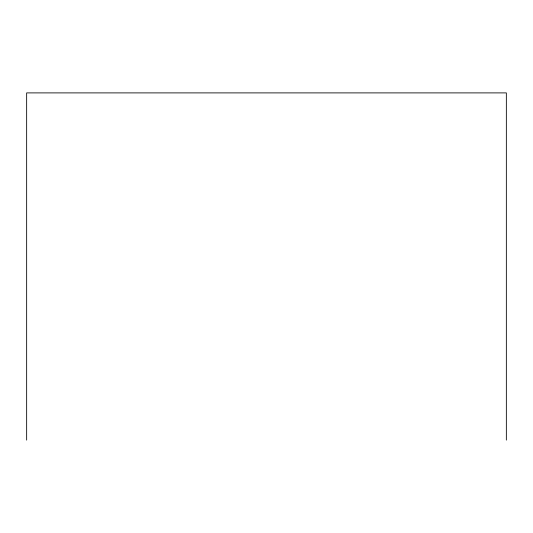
<?xml version="1.0" encoding="UTF-8"?>
<svg xmlns="http://www.w3.org/2000/svg" width="533" height="533" viewBox="0 0 533 533"><rect width="100%" height="100%" fill="white"/><g stroke="black" fill="none" stroke-linecap="round" stroke-linejoin="round"><path stroke-width="0.8" d="M506.35 440.105L506.35 92.895L26.65 92.895L26.65 440.105"/></g></svg>
